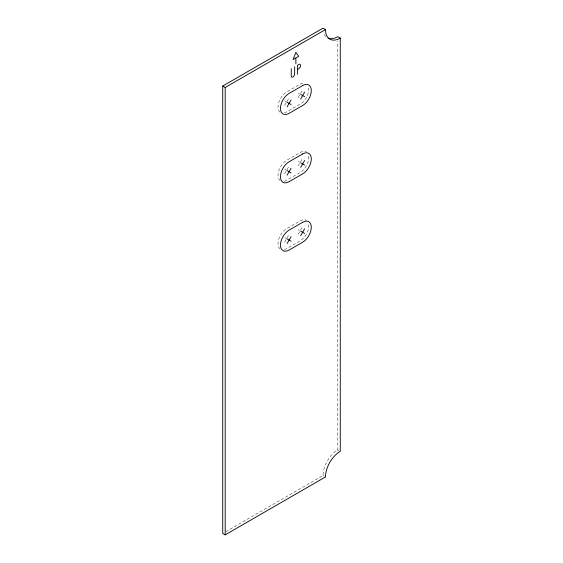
<?xml version="1.0" encoding="UTF-8"?>
<svg xmlns="http://www.w3.org/2000/svg" width="563" height="563" viewBox="0 0 563 563"><rect width="100%" height="100%" fill="white"/><g stroke="black" fill="none" stroke-linecap="round" stroke-linejoin="round"><path stroke-width="0.42" stroke-dasharray="2.81 2.11" d="M284.639 105.408L286.229 102.649M287.031 101.27L288.622 98.504M298.207 97.575L299.798 94.816M300.593 93.437L302.19 90.678M284.639 173.763L286.229 171.004M287.031 169.618L288.622 166.859M298.207 165.93L299.798 163.171M300.593 161.792L302.19 159.026M284.639 242.118L286.229 239.352M287.031 237.973L288.622 235.214M298.207 234.285L299.798 231.52M300.593 230.14L302.19 227.382M225.763 531.669L323.014 475.524A20.93 12.083 -60 0 1 337.807 449.893L337.807 41.092M298.207 92.972L299.53 93.739M284.639 100.805L286.63 101.959M298.207 161.328L299.53 162.095M284.639 169.16L286.63 170.315M298.207 229.683L299.53 230.45M284.639 237.516L286.63 238.663M337.807 449.893L339.046 450.604M323.014 475.524L324.246 476.235M326.076 36.792A20.93 12.083 -60 0 1 323.591 32.563M284.399 181.23A12.21 7.052 -60 0 0 286.63 180.28L300.199 172.447A12.21 7.052 -60 0 0 308.538 155.085M280.015 180.54A12.21 7.052 -60 0 1 278.805 170.617A12.21 7.052 -60 0 1 286.63 160.342L300.199 152.51A12.21 7.052 -60 0 1 306.3 151.904M284.399 112.874A12.21 7.052 -60 0 0 286.63 111.924L300.199 104.092A12.21 7.052 -60 0 0 308.538 86.73M280.015 112.185A12.21 7.052 -60 0 1 278.805 102.262A12.21 7.052 -60 0 1 286.63 91.987L300.199 84.154A12.21 7.052 -60 0 1 304.513 83M284.399 249.585A12.21 7.052 -60 0 0 286.63 248.635L300.199 240.802A12.21 7.052 -60 0 0 308.538 223.441M280.015 248.888A12.21 7.052 -60 0 1 278.805 238.972A12.21 7.052 -60 0 1 286.63 228.698L300.199 220.865A12.21 7.052 -60 0 1 306.3 220.26"/><path stroke-width="0.84" d="M287.102 106.829L291.092 99.933M300.67 98.997L304.653 92.1M287.102 175.184L291.092 168.288M300.67 167.352L304.653 160.455M287.102 243.54L291.092 236.636M300.67 235.707L304.653 228.803M222.723 86.048L323.014 28.15L325.477 29.572A20.93 12.083 -60 0 0 340.277 38.115L340.277 451.315A20.93 12.083 -60 0 0 325.477 476.952L225.193 534.85L222.723 533.428L222.723 86.048L225.193 87.476L325.477 29.572M295.681 58.059L293.084 59.558L295.878 52.359L298.671 56.335L295.878 57.947L295.878 63.753M297.595 69.432L298.615 68.841A2.688 1.555 -60 0 0 300.515 65.547A2.688 1.555 -60 0 0 298.615 64.449L298.327 64.618A1.309 0.753 -60 0 0 297.398 66.223L297.398 74.267M340.277 38.115L337.807 36.694A20.93 12.083 -60 0 1 328.039 38.08M300.67 94.401L304.653 96.702M287.102 102.234L291.092 104.535M300.67 162.756L304.653 165.05M287.102 170.582L291.092 172.883M300.67 231.104L304.653 233.406M287.102 238.937L291.092 241.238M294.66 66.737L294.66 73.978A2.414 1.393 -60 0 1 292.95 76.934A2.414 1.393 -60 0 1 291.247 75.949L291.247 68.707M225.193 87.476L225.193 534.85M302.662 85.583L289.093 93.416A12.21 7.052 -60 0 0 280.465 108.363A12.21 7.052 -60 0 0 289.093 113.353L302.662 105.52A12.21 7.052 -60 0 0 311.297 90.566A12.21 7.052 -60 0 0 302.662 85.583M302.662 153.938L289.093 161.764A12.21 7.052 -60 0 0 280.465 176.719A12.21 7.052 -60 0 0 289.093 181.701L302.662 173.868A12.21 7.052 -60 0 0 311.297 158.921A12.21 7.052 -60 0 0 302.662 153.938M302.662 222.286L289.093 230.119A12.21 7.052 -60 0 0 280.465 245.074A12.21 7.052 -60 0 0 289.093 250.056L302.662 242.224A12.21 7.052 -60 0 0 311.297 227.276A12.21 7.052 -60 0 0 302.662 222.286"/></g></svg>
